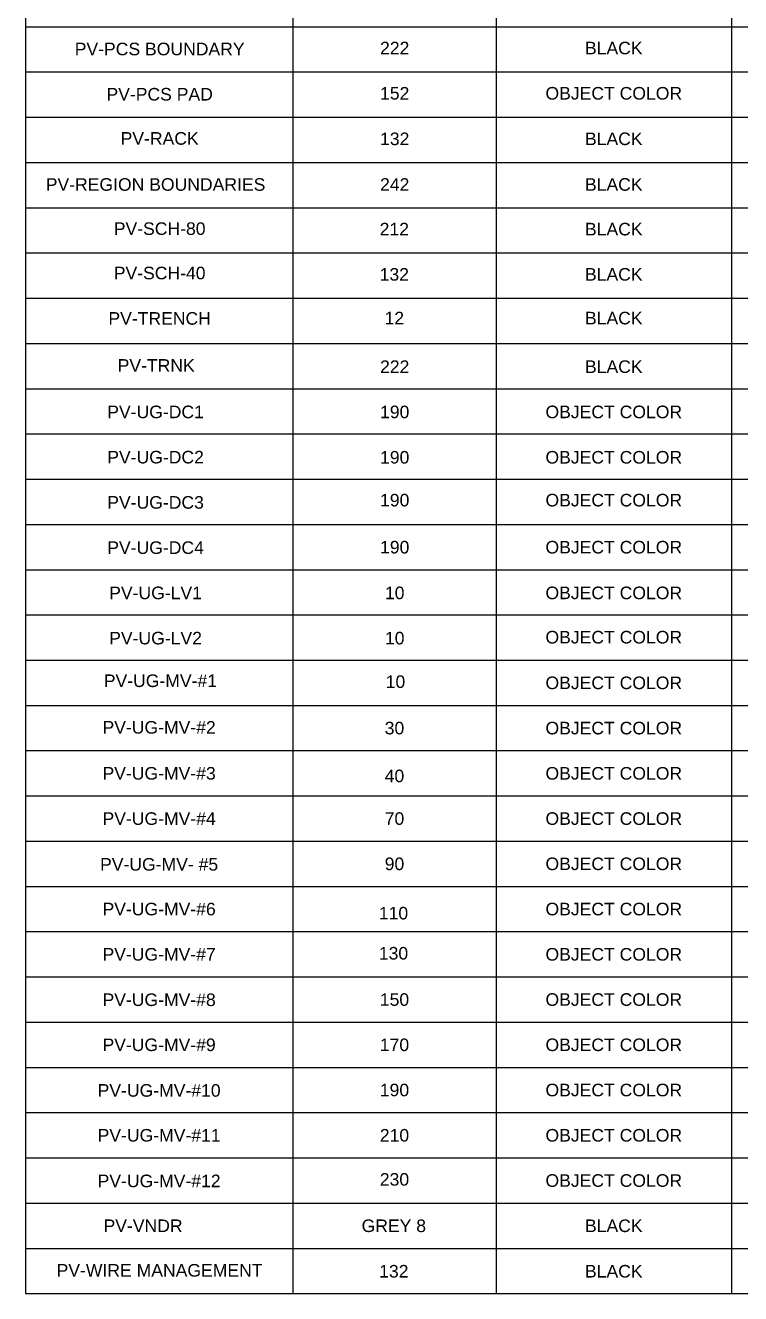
# Model space of a CAD drawing. Header units: inches. Extents: x -1851 to 6314, y -1304 to 4687.
# Drawn here: x -19.54 to -13.85, y -0.13 to 9.96 of the extents above; entities that cross this region are included whole.
import ezdxf
from ezdxf.enums import TextEntityAlignment as Align
from ezdxf.lldxf.tags import DXFTag

# ---------------------------------------------------------------- set-up
doc = ezdxf.new("R2010")
doc.units = ezdxf.units.IN
doc.header["$MEASUREMENT"] = 0
for name, pattern in [('DASHED2', [0.375, 0.25, -0.125]), ('HIDDEN', [0.375, 0.25, -0.125]), ('PHANTOM4', [0.6875, 0.3125, 0.0625, -0.0625, 0.0625, -0.0625, 0.0625, -0.0625])]:
    doc.linetypes.add(name, pattern=pattern)
doc.layers.add('PV-PCS BOUNDARY', color=222, linetype='DASHED2', lineweight=90)
doc.layers.add('PV-REGION BOUNDARIES', color=242, linetype='Continuous', lineweight=90)
for name, color, linetype in [('PV-PCS-PAD', 152, 'Continuous'), ('PV-RACK', 132, 'Continuous'), ('PV-SCH-40', 132, 'Continuous'), ('PV-SCH80', 212, 'HIDDEN'), ('PV-TRENCH', 12, 'Continuous'), ('PV-TRNK', 222, 'PHANTOM4'), ('PV-UG-DC1', 190, 'UGDC1'), ('PV-UG-DC2', 190, 'UGDC2'), ('PV-UG-DC3', 190, 'UGDC3'), ('PV-UG-DC4', 190, 'UGDC4'), ('PV-UG-LV1', 10, 'UGLV1'), ('PV-UG-LV2', 10, 'UGLV2'), ('PV-UG-MV-#1', 10, 'MV1'), ('PV-UG-MV-#10', 190, 'MV10'), ('PV-UG-MV-#11', 210, 'MV11'), ('PV-UG-MV-#12', 230, 'MV12'), ('PV-UG-MV-#2', 30, 'MV2'), ('PV-UG-MV-#3', 40, 'MV3'), ('PV-UG-MV-#4', 70, 'MV4'), ('PV-UG-MV-#5', 90, 'MV5'), ('PV-UG-MV-#6', 110, 'MV6'), ('PV-UG-MV-#7', 130, 'MV7'), ('PV-UG-MV-#8', 150, 'MV8'), ('PV-UG-MV-#9', 170, 'MV9'), ('PV-VNDR', 8, 'Continuous'), ('PV-WIRE MANAGEMENT', 132, 'Continuous')]:
    doc.layers.add(name, color=color, linetype=linetype)
doc.styles.add('NEI-A', font='arial.ttf')
tags = doc.linetypes.add('FIBER', pattern='A,0.376989,-0.053001,["FO",NEI-A,S=0.1,R=0,X=0,Y=-0.05],-0.246999,0.376989', length=1.053978).pattern_tags.tags
tags[6] = DXFTag(74, 10)
tags = doc.linetypes.add('MV1', pattern='A,0.176989,-0.031378,["MV1",NEI-A,S=0.1,R=0,X=0,Y=-0.05],-0.318622,0.176989', length=0.703978).pattern_tags.tags
tags[6] = DXFTag(74, 10)
tags = doc.linetypes.add('MV10', pattern='A,0.176989,-0.031389,["MV10",NEI-A,S=0.1,R=0,X=0,Y=-0.05],-0.39882,0.176989', length=0.784187).pattern_tags.tags
tags[6] = DXFTag(74, 10)
tags = doc.linetypes.add('MV11', pattern='A,0.176989,-0.031389,["MV11",NEI-A,S=0.1,R=0,X=0,Y=-0.05],-0.39882,0.176989', length=0.784187).pattern_tags.tags
tags[6] = DXFTag(74, 10)
tags = doc.linetypes.add('MV12', pattern='A,0.176989,-0.031389,["MV12",NEI-A,S=0.1,R=0,X=0,Y=-0.05],-0.39882,0.176989', length=0.784187).pattern_tags.tags
tags[6] = DXFTag(74, 10)
tags = doc.linetypes.add('MV2', pattern='A,0.176989,-0.031378,["MV2",NEI-A,S=0.1,R=0,X=0,Y=-0.05],-0.318622,0.176989', length=0.703978).pattern_tags.tags
tags[6] = DXFTag(74, 10)
tags = doc.linetypes.add('MV3', pattern='A,0.176989,-0.031378,["MV3",NEI-A,S=0.1,R=0,X=0,Y=-0.05],-0.318622,0.176989', length=0.703978).pattern_tags.tags
tags[6] = DXFTag(74, 10)
tags = doc.linetypes.add('MV4', pattern='A,0.176989,-0.031378,["MV4",NEI-A,S=0.1,R=0,X=0,Y=-0.05],-0.318622,0.176989', length=0.703978).pattern_tags.tags
tags[6] = DXFTag(74, 10)
tags = doc.linetypes.add('MV5', pattern='A,0.176989,-0.031378,["MV5",NEI-A,S=0.1,R=0,X=0,Y=-0.05],-0.318622,0.176989', length=0.703978).pattern_tags.tags
tags[6] = DXFTag(74, 10)
tags = doc.linetypes.add('MV6', pattern='A,0.176989,-0.031378,["MV6",NEI-A,S=0.1,R=0,X=0,Y=-0.05],-0.318622,0.176989', length=0.703978).pattern_tags.tags
tags[6] = DXFTag(74, 10)
tags = doc.linetypes.add('MV7', pattern='A,0.176989,-0.031378,["MV7",NEI-A,S=0.1,R=0,X=0,Y=-0.05],-0.318622,0.176989', length=0.703978).pattern_tags.tags
tags[6] = DXFTag(74, 10)
tags = doc.linetypes.add('MV8', pattern='A,0.176989,-0.031378,["MV8",NEI-A,S=0.1,R=0,X=0,Y=-0.05],-0.318622,0.176989', length=0.703978).pattern_tags.tags
tags[6] = DXFTag(74, 10)
tags = doc.linetypes.add('MV9', pattern='A,0.176989,-0.031378,["MV9",NEI-A,S=0.1,R=0,X=0,Y=-0.05],-0.318622,0.176989', length=0.703978).pattern_tags.tags
tags[6] = DXFTag(74, 10)
tags = doc.linetypes.add('UGDC1', pattern='A,0.176989,-0.035266,["DC1",NEI-A,S=0.1,R=0,X=0,Y=-0.05],-0.314734,0.176989', length=0.703978).pattern_tags.tags
tags[6] = DXFTag(74, 10)
tags = doc.linetypes.add('UGDC2', pattern='A,0.176989,-0.035266,["DC2",NEI-A,S=0.1,R=0,X=0,Y=-0.05],-0.314734,0.176989', length=0.703978).pattern_tags.tags
tags[6] = DXFTag(74, 10)
tags = doc.linetypes.add('UGDC3', pattern='A,0.176989,-0.035266,["DC3",NEI-A,S=0.1,R=0,X=0,Y=-0.05],-0.314734,0.176989', length=0.703978).pattern_tags.tags
tags[6] = DXFTag(74, 10)
tags = doc.linetypes.add('UGDC4', pattern='A,0.176989,-0.035266,["DC4",NEI-A,S=0.1,R=0,X=0,Y=-0.05],-0.314734,0.176989', length=0.703978).pattern_tags.tags
tags[6] = DXFTag(74, 10)
tags = doc.linetypes.add('UGLV1', pattern='A,0.176989,-0.050716,["LV1",NEI-A,S=0.1,R=0,X=0,Y=-0.05],-0.299284,0.176989', length=0.703978).pattern_tags.tags
tags[6] = DXFTag(74, 10)
tags = doc.linetypes.add('UGLV2', pattern='A,0.176989,-0.050716,["LV2",NEI-A,S=0.1,R=0,X=0,Y=-0.05],-0.299284,0.176989', length=0.703978).pattern_tags.tags
tags[6] = DXFTag(74, 10)

# ---------------------------------------------------------------- blocks, each defined once
blk = doc.blocks.new('*T5')
at = {"color": 0, "linetype": 'ByBlock', "lineweight": -2, "transparency": 16777216}
for p, q in [((0, 0), (13.101, 0)), ((0, 0), (0, -20.192)), ((13.101, 0), (13.101, -20.192)), ((0, -0.453), (13.101, -0.453)), ((2.127, -0.453), (2.127, -20.192)), ((3.743, -0.453), (3.743, -20.192)), ((5.615, -0.453), (5.615, -20.192)), ((7.486, -0.453), (7.486, -20.192)), ((9.358, -0.453), (9.358, -20.192)), ((11.23, -0.453), (11.23, -20.192)), ((0, -1.112), (13.101, -1.112)), ((0, -1.472), (13.101, -1.472)), ((0, -1.832), (13.101, -1.832)), ((0, -2.192), (13.101, -2.192)), ((0, -2.552), (13.101, -2.552)), ((0, -2.912), (13.101, -2.912)), ((0, -3.272), (13.101, -3.272)), ((0, -3.632), (13.101, -3.632)), ((0, -3.992), (13.101, -3.992)), ((0, -4.352), (13.101, -4.352)), ((0, -4.712), (13.101, -4.712)), ((0, -5.072), (13.101, -5.072)), ((0, -5.432), (13.101, -5.432)), ((0, -5.792), (13.101, -5.792)), ((0, -6.152), (13.101, -6.152)), ((0, -6.512), (13.101, -6.512)), ((0, -6.872), (13.101, -6.872)), ((0, -7.232), (13.101, -7.232)), ((0, -7.592), (13.101, -7.592)), ((0, -7.952), (13.101, -7.952)), ((0, -8.312), (13.101, -8.312)), ((0, -8.672), (13.101, -8.672)), ((0, -9.032), (13.101, -9.032)), ((0, -9.392), (13.101, -9.392)), ((0, -9.752), (13.101, -9.752)), ((0, -10.112), (13.101, -10.112)), ((0, -10.472), (13.101, -10.472)), ((0, -10.832), (13.101, -10.832)), ((0, -11.192), (13.101, -11.192)), ((0, -11.552), (13.101, -11.552)), ((0, -11.912), (13.101, -11.912)), ((0, -12.272), (13.101, -12.272)), ((0, -12.632), (13.101, -12.632)), ((0, -12.992), (13.101, -12.992)), ((0, -13.352), (13.101, -13.352)), ((0, -13.712), (13.101, -13.712)), ((0, -14.072), (13.101, -14.072)), ((0, -14.432), (13.101, -14.432)), ((0, -14.792), (13.101, -14.792)), ((0, -15.152), (13.101, -15.152)), ((0, -15.512), (13.101, -15.512)), ((0, -15.872), (13.101, -15.872)), ((0, -16.232), (13.101, -16.232)), ((0, -16.592), (13.101, -16.592)), ((0, -16.952), (13.101, -16.952)), ((0, -17.312), (13.101, -17.312)), ((0, -17.672), (13.101, -17.672)), ((0, -18.032), (13.101, -18.032)), ((0, -18.392), (13.101, -18.392)), ((0, -18.752), (13.101, -18.752)), ((0, -19.112), (13.101, -19.112)), ((0, -19.472), (13.101, -19.472)), ((0, -19.832), (13.101, -19.832)), ((0, -20.192), (13.101, -20.192))]:
    blk.add_line(p, q, dxfattribs=at)
at = {"color": 0, "transparency": 16777216, "attachment_point": 5, "style": 'NEI-A'}
for s, insert, char_height, width in [('PV ELECTRICAL', (6.551, -0.227), 0.2, 12.98132), ('LAYER COLOR', (2.935, -0.783), 0.15, 1.49637), ('PLOT COLOR', (4.679, -0.783), 0.15, 1.75162), ('LINE WEIGHT (IN.)', (8.422, -0.783), 0.15, 1.75162), ('SCREENING', (10.294, -0.783), 0.15, 1.75162), ('NOTES', (12.166, -0.783), 0.15, 1.75162), ('LAYER NAME', (1.063, -0.783), 0.15, 2.00687), ('LINE TYPE', (6.551, -0.783), 0.15, 1.75162)]:
    blk.add_mtext(s, dxfattribs=dict(at, insert=insert, char_height=char_height, width=width))
blk = doc.blocks.new('*T14')
at = {"color": 0, "linetype": 'ByBlock', "lineweight": -2, "transparency": 16777216}
for p, q in [((0, 0), (13.101, 0)), ((0, 0), (0, -20.192)), ((13.101, 0), (13.101, -20.192)), ((0, -0.453), (13.101, -0.453)), ((2.127, -0.453), (2.127, -20.192)), ((3.743, -0.453), (3.743, -20.192)), ((5.615, -0.453), (5.615, -20.192)), ((7.486, -0.453), (7.486, -20.192)), ((9.358, -0.453), (9.358, -20.192)), ((11.23, -0.453), (11.23, -20.192)), ((0, -1.112), (13.101, -1.112)), ((0, -1.472), (13.101, -1.472)), ((0, -1.832), (13.101, -1.832)), ((0, -2.192), (13.101, -2.192)), ((0, -2.552), (13.101, -2.552)), ((0, -2.912), (13.101, -2.912)), ((0, -3.272), (13.101, -3.272)), ((0, -3.632), (13.101, -3.632)), ((0, -3.992), (13.101, -3.992)), ((0, -4.352), (13.101, -4.352)), ((0, -4.712), (13.101, -4.712)), ((0, -5.072), (13.101, -5.072)), ((0, -5.432), (13.101, -5.432)), ((0, -5.792), (13.101, -5.792)), ((0, -6.152), (13.101, -6.152)), ((0, -6.512), (13.101, -6.512)), ((0, -6.872), (13.101, -6.872)), ((0, -7.232), (13.101, -7.232)), ((0, -7.592), (13.101, -7.592)), ((0, -7.952), (13.101, -7.952)), ((0, -8.312), (13.101, -8.312)), ((0, -8.672), (13.101, -8.672)), ((0, -9.032), (13.101, -9.032)), ((0, -9.392), (13.101, -9.392)), ((0, -9.752), (13.101, -9.752)), ((0, -10.112), (13.101, -10.112)), ((0, -10.472), (13.101, -10.472)), ((0, -10.832), (13.101, -10.832)), ((0, -11.192), (13.101, -11.192)), ((0, -11.552), (13.101, -11.552)), ((0, -11.912), (13.101, -11.912)), ((0, -12.272), (13.101, -12.272)), ((0, -12.632), (13.101, -12.632)), ((0, -12.992), (13.101, -12.992)), ((0, -13.352), (13.101, -13.352)), ((0, -13.712), (13.101, -13.712)), ((0, -14.072), (13.101, -14.072)), ((0, -14.432), (13.101, -14.432)), ((0, -14.792), (13.101, -14.792)), ((0, -15.152), (13.101, -15.152)), ((0, -15.512), (13.101, -15.512)), ((0, -15.872), (13.101, -15.872)), ((0, -16.232), (13.101, -16.232)), ((0, -16.592), (13.101, -16.592)), ((0, -16.952), (13.101, -16.952)), ((0, -17.312), (13.101, -17.312)), ((0, -17.672), (13.101, -17.672)), ((0, -18.032), (13.101, -18.032)), ((0, -18.392), (13.101, -18.392)), ((0, -18.752), (13.101, -18.752)), ((0, -19.112), (13.101, -19.112)), ((0, -19.472), (13.101, -19.472)), ((0, -19.832), (13.101, -19.832)), ((0, -20.192), (13.101, -20.192))]:
    blk.add_line(p, q, dxfattribs=at)
at = {"color": 0, "transparency": 16777216, "attachment_point": 5, "style": 'NEI-A'}
for s, insert, char_height, width in [('PV ELECTRICAL', (6.551, -0.227), 0.2, 12.98132), ('LAYER COLOR', (2.935, -0.783), 0.15, 1.49637), ('PLOT COLOR', (4.679, -0.783), 0.15, 1.75162), ('LINE WEIGHT (IN.)', (8.422, -0.783), 0.15, 1.75162), ('SCREENING', (10.294, -0.783), 0.15, 1.75162), ('NOTES', (12.166, -0.783), 0.15, 1.75162), ('LAYER NAME', (1.063, -0.783), 0.15, 2.00687), ('LINE TYPE', (6.551, -0.783), 0.15, 1.75162)]:
    blk.add_mtext(s, dxfattribs=dict(at, insert=insert, char_height=char_height, width=width))
blk = doc.blocks.new('*T83')
at = {"color": 0, "linetype": 'ByBlock', "lineweight": -2, "transparency": 16777216}
for p, q in [((0, 0), (13.101, 0)), ((0, 0), (0, -20.192)), ((13.101, 0), (13.101, -20.192)), ((0, -0.453), (13.101, -0.453)), ((2.127, -0.453), (2.127, -20.192)), ((3.743, -0.453), (3.743, -20.192)), ((5.615, -0.453), (5.615, -20.192)), ((7.486, -0.453), (7.486, -20.192)), ((9.358, -0.453), (9.358, -20.192)), ((11.23, -0.453), (11.23, -20.192)), ((0, -1.112), (13.101, -1.112)), ((0, -1.472), (13.101, -1.472)), ((0, -1.832), (13.101, -1.832)), ((0, -2.192), (13.101, -2.192)), ((0, -2.552), (13.101, -2.552)), ((0, -2.912), (13.101, -2.912)), ((0, -3.272), (13.101, -3.272)), ((0, -3.632), (13.101, -3.632)), ((0, -3.992), (13.101, -3.992)), ((0, -4.352), (13.101, -4.352)), ((0, -4.712), (13.101, -4.712)), ((0, -5.072), (13.101, -5.072)), ((0, -5.432), (13.101, -5.432)), ((0, -5.792), (13.101, -5.792)), ((0, -6.152), (13.101, -6.152)), ((0, -6.512), (13.101, -6.512)), ((0, -6.872), (13.101, -6.872)), ((0, -7.232), (13.101, -7.232)), ((0, -7.592), (13.101, -7.592)), ((0, -7.952), (13.101, -7.952)), ((0, -8.312), (13.101, -8.312)), ((0, -8.672), (13.101, -8.672)), ((0, -9.032), (13.101, -9.032)), ((0, -9.392), (13.101, -9.392)), ((0, -9.752), (13.101, -9.752)), ((0, -10.112), (13.101, -10.112)), ((0, -10.472), (13.101, -10.472)), ((0, -10.832), (13.101, -10.832)), ((0, -11.192), (13.101, -11.192)), ((0, -11.552), (13.101, -11.552)), ((0, -11.912), (13.101, -11.912)), ((0, -12.272), (13.101, -12.272)), ((0, -12.632), (13.101, -12.632)), ((0, -12.992), (13.101, -12.992)), ((0, -13.352), (13.101, -13.352)), ((0, -13.712), (13.101, -13.712)), ((0, -14.072), (13.101, -14.072)), ((0, -14.432), (13.101, -14.432)), ((0, -14.792), (13.101, -14.792)), ((0, -15.152), (13.101, -15.152)), ((0, -15.512), (13.101, -15.512)), ((0, -15.872), (13.101, -15.872)), ((0, -16.232), (13.101, -16.232)), ((0, -16.592), (13.101, -16.592)), ((0, -16.952), (13.101, -16.952)), ((0, -17.312), (13.101, -17.312)), ((0, -17.672), (13.101, -17.672)), ((0, -18.032), (13.101, -18.032)), ((0, -18.392), (13.101, -18.392)), ((0, -18.752), (13.101, -18.752)), ((0, -19.112), (13.101, -19.112)), ((0, -19.472), (13.101, -19.472)), ((0, -19.832), (13.101, -19.832)), ((0, -20.192), (13.101, -20.192))]:
    blk.add_line(p, q, dxfattribs=at)
at = {"color": 0, "transparency": 16777216, "attachment_point": 5, "style": 'NEI-A'}
for s, insert, char_height, width in [('PV ELECTRICAL', (6.551, -0.227), 0.2, 12.98132), ('LAYER COLOR', (2.935, -0.783), 0.15, 1.49637), ('PLOT COLOR', (4.679, -0.783), 0.15, 1.75162), ('LINE WEIGHT (IN.)', (8.422, -0.783), 0.15, 1.75162), ('SCREENING', (10.294, -0.783), 0.15, 1.75162), ('NOTES', (12.166, -0.783), 0.15, 1.75162), ('LAYER NAME', (1.063, -0.783), 0.15, 2.00687), ('LINE TYPE', (6.551, -0.783), 0.15, 1.75162)]:
    blk.add_mtext(s, dxfattribs=dict(at, insert=insert, char_height=char_height, width=width))
blk = doc.blocks.new('*T86')
at = {"color": 0, "linetype": 'ByBlock', "lineweight": -2, "transparency": 16777216}
for p, q in [((0, 0), (13.101, 0)), ((0, 0), (0, -20.192)), ((13.101, 0), (13.101, -20.192)), ((0, -0.453), (13.101, -0.453)), ((2.127, -0.453), (2.127, -20.192)), ((3.743, -0.453), (3.743, -20.192)), ((5.615, -0.453), (5.615, -20.192)), ((7.486, -0.453), (7.486, -20.192)), ((9.358, -0.453), (9.358, -20.192)), ((11.23, -0.453), (11.23, -20.192)), ((0, -1.112), (13.101, -1.112)), ((0, -1.472), (13.101, -1.472)), ((0, -1.832), (13.101, -1.832)), ((0, -2.192), (13.101, -2.192)), ((0, -2.552), (13.101, -2.552)), ((0, -2.912), (13.101, -2.912)), ((0, -3.272), (13.101, -3.272)), ((0, -3.632), (13.101, -3.632)), ((0, -3.992), (13.101, -3.992)), ((0, -4.352), (13.101, -4.352)), ((0, -4.712), (13.101, -4.712)), ((0, -5.072), (13.101, -5.072)), ((0, -5.432), (13.101, -5.432)), ((0, -5.792), (13.101, -5.792)), ((0, -6.152), (13.101, -6.152)), ((0, -6.512), (13.101, -6.512)), ((0, -6.872), (13.101, -6.872)), ((0, -7.232), (13.101, -7.232)), ((0, -7.592), (13.101, -7.592)), ((0, -7.952), (13.101, -7.952)), ((0, -8.312), (13.101, -8.312)), ((0, -8.672), (13.101, -8.672)), ((0, -9.032), (13.101, -9.032)), ((0, -9.392), (13.101, -9.392)), ((0, -9.752), (13.101, -9.752)), ((0, -10.112), (13.101, -10.112)), ((0, -10.472), (13.101, -10.472)), ((0, -10.832), (13.101, -10.832)), ((0, -11.192), (13.101, -11.192)), ((0, -11.552), (13.101, -11.552)), ((0, -11.912), (13.101, -11.912)), ((0, -12.272), (13.101, -12.272)), ((0, -12.632), (13.101, -12.632)), ((0, -12.992), (13.101, -12.992)), ((0, -13.352), (13.101, -13.352)), ((0, -13.712), (13.101, -13.712)), ((0, -14.072), (13.101, -14.072)), ((0, -14.432), (13.101, -14.432)), ((0, -14.792), (13.101, -14.792)), ((0, -15.152), (13.101, -15.152)), ((0, -15.512), (13.101, -15.512)), ((0, -15.872), (13.101, -15.872)), ((0, -16.232), (13.101, -16.232)), ((0, -16.592), (13.101, -16.592)), ((0, -16.952), (13.101, -16.952)), ((0, -17.312), (13.101, -17.312)), ((0, -17.672), (13.101, -17.672)), ((0, -18.032), (13.101, -18.032)), ((0, -18.392), (13.101, -18.392)), ((0, -18.752), (13.101, -18.752)), ((0, -19.112), (13.101, -19.112)), ((0, -19.472), (13.101, -19.472)), ((0, -19.832), (13.101, -19.832)), ((0, -20.192), (13.101, -20.192))]:
    blk.add_line(p, q, dxfattribs=at)
at = {"color": 0, "transparency": 16777216, "attachment_point": 5, "style": 'NEI-A'}
for s, insert, char_height, width in [('PV ELECTRICAL', (6.551, -0.227), 0.2, 12.98132), ('LAYER COLOR', (2.935, -0.783), 0.15, 1.49637), ('PLOT COLOR', (4.679, -0.783), 0.15, 1.75162), ('LINE WEIGHT (IN.)', (8.422, -0.783), 0.15, 1.75162), ('SCREENING', (10.294, -0.783), 0.15, 1.75162), ('NOTES', (12.166, -0.783), 0.15, 1.75162), ('LAYER NAME', (1.063, -0.783), 0.15, 2.00687), ('LINE TYPE', (6.551, -0.783), 0.15, 1.75162)]:
    blk.add_mtext(s, dxfattribs=dict(at, insert=insert, char_height=char_height, width=width))

msp = doc.modelspace()

# ---------------------------------------------------------------- block references
for name in ['*T5', '*T14', '*T83', '*T86']:
    msp.add_blockref(name, (-19.53896, 20.06204))

# ---------------------------------------------------------------- texts
at = {"layer": 'PV-PCS BOUNDARY', "style": 'NEI-A'}
for s, p in [('PV-PCS BOUNDARY', (-18.47122, 9.77306)), ('PV-PCS BOUNDARY', (-18.47122, 9.77306)), ('PV-PCS BOUNDARY', (-18.47122, 9.77306)), ('PV-PCS BOUNDARY', (-18.47122, 9.77306)), ('222', (-16.60205, 9.7807)), ('222', (-16.60205, 9.7807)), ('222', (-16.60205, 9.7807)), ('222', (-16.60205, 9.7807)), ('BLACK', (-14.85992, 9.7807)), ('BLACK', (-14.85992, 9.7807)), ('BLACK', (-14.85992, 9.7807)), ('BLACK', (-14.85992, 9.7807))]:
    msp.add_text(s, height=0.1, dxfattribs=at).set_placement(p, align=Align.MIDDLE_CENTER)
at = {"layer": 'PV-PCS-PAD', "style": 'NEI-A'}
for s, p in [('PV-PCS PAD', (-18.47122, 9.41306)), ('PV-PCS PAD', (-18.47122, 9.41306)), ('PV-PCS PAD', (-18.47122, 9.41306)), ('PV-PCS PAD', (-18.47122, 9.41306)), ('152', (-16.60205, 9.4207)), ('152', (-16.60205, 9.4207)), ('152', (-16.60205, 9.4207)), ('152', (-16.60205, 9.4207)), ('OBJECT COLOR', (-14.85992, 9.4207)), ('OBJECT COLOR', (-14.85992, 9.4207)), ('OBJECT COLOR', (-14.85992, 9.4207)), ('OBJECT COLOR', (-14.85992, 9.4207))]:
    msp.add_text(s, height=0.1, dxfattribs=at).set_placement(p, align=Align.MIDDLE_CENTER)
at = {"layer": 'PV-RACK', "style": 'NEI-A'}
for s, p in [('PV-RACK', (-18.47122, 9.0615)), ('PV-RACK', (-18.47122, 9.0615)), ('PV-RACK', (-18.47122, 9.0615)), ('PV-RACK', (-18.47122, 9.0615)), ('132', (-16.60205, 9.05836)), ('132', (-16.60205, 9.05836)), ('132', (-16.60205, 9.05836)), ('132', (-16.60205, 9.05836)), ('BLACK', (-14.85992, 9.05836)), ('BLACK', (-14.85992, 9.05836)), ('BLACK', (-14.85992, 9.05836)), ('BLACK', (-14.85992, 9.05836))]:
    msp.add_text(s, height=0.1, dxfattribs=at).set_placement(p, align=Align.MIDDLE_CENTER)
at = {"layer": 'PV-REGION BOUNDARIES', "style": 'NEI-A'}
for s, p in [('PV-REGION BOUNDARIES', (-18.50377, 8.69504)), ('PV-REGION BOUNDARIES', (-18.50377, 8.69504)), ('PV-REGION BOUNDARIES', (-18.50377, 8.69504)), ('PV-REGION BOUNDARIES', (-18.50377, 8.69504)), ('242', (-16.60205, 8.69504)), ('242', (-16.60205, 8.69504)), ('242', (-16.60205, 8.69504)), ('242', (-16.60205, 8.69504)), ('BLACK', (-14.85992, 8.69504)), ('BLACK', (-14.85992, 8.69504)), ('BLACK', (-14.85992, 8.69504)), ('BLACK', (-14.85992, 8.69504))]:
    msp.add_text(s, height=0.1, dxfattribs=at).set_placement(p, align=Align.MIDDLE_CENTER)
at = {"layer": 'PV-SCH-40', "style": 'NEI-A'}
for s, p in [('PV-SCH-40', (-18.47122, 7.99047)), ('PV-SCH-40', (-18.47122, 7.99047)), ('PV-SCH-40', (-18.47122, 7.99047)), ('PV-SCH-40', (-18.47122, 7.99047)), ('132', (-16.60523, 7.97995)), ('132', (-16.60523, 7.97995)), ('132', (-16.60523, 7.97995)), ('132', (-16.60523, 7.97995)), ('BLACK', (-14.85992, 7.97995)), ('BLACK', (-14.85992, 7.97995)), ('BLACK', (-14.85992, 7.97995)), ('BLACK', (-14.85992, 7.97995))]:
    msp.add_text(s, height=0.1, dxfattribs=at).set_placement(p, align=Align.MIDDLE_CENTER)
at = {"layer": 'PV-SCH80', "style": 'NEI-A'}
for s, p in [('PV-SCH-80', (-18.47122, 8.34362)), ('PV-SCH-80', (-18.47122, 8.34362)), ('PV-SCH-80', (-18.47122, 8.34362)), ('PV-SCH-80', (-18.47122, 8.34362)), ('212', (-16.60523, 8.33994)), ('212', (-16.60523, 8.33994)), ('212', (-16.60523, 8.33994)), ('212', (-16.60523, 8.33994)), ('BLACK', (-14.85992, 8.33994)), ('BLACK', (-14.85992, 8.33994)), ('BLACK', (-14.85992, 8.33994)), ('BLACK', (-14.85992, 8.33994))]:
    msp.add_text(s, height=0.1, dxfattribs=at).set_placement(p, align=Align.MIDDLE_CENTER)
at = {"layer": 'PV-TRENCH', "style": 'NEI-A'}
for s, p in [('PV-TRENCH', (-18.47122, 7.62929)), ('PV-TRENCH', (-18.47122, 7.62929)), ('PV-TRENCH', (-18.47122, 7.62929)), ('PV-TRENCH', (-18.47122, 7.62929)), ('12', (-16.60523, 7.63199)), ('12', (-16.60523, 7.63199)), ('12', (-16.60523, 7.63199)), ('12', (-16.60523, 7.63199)), ('BLACK', (-14.85992, 7.63199)), ('BLACK', (-14.85992, 7.63199)), ('BLACK', (-14.85992, 7.63199)), ('BLACK', (-14.85992, 7.63199))]:
    msp.add_text(s, height=0.1, dxfattribs=at).set_placement(p, align=Align.MIDDLE_CENTER)
at = {"layer": 'PV-TRNK', "style": 'NEI-A'}
for s, p in [('PV-TRNK', (-18.49857, 7.25515)), ('PV-TRNK', (-18.49857, 7.25515)), ('PV-TRNK', (-18.49857, 7.25515)), ('PV-TRNK', (-18.49857, 7.25515)), ('222', (-16.60205, 7.24545)), ('222', (-16.60205, 7.24545)), ('222', (-16.60205, 7.24545)), ('222', (-16.60205, 7.24545)), ('BLACK', (-14.85992, 7.24545)), ('BLACK', (-14.85992, 7.24545)), ('BLACK', (-14.85992, 7.24545)), ('BLACK', (-14.85992, 7.24545))]:
    msp.add_text(s, height=0.1, dxfattribs=at).set_placement(p, align=Align.MIDDLE_CENTER)
at = {"layer": 'PV-UG-DC1', "style": 'NEI-A'}
for s, p in [('PV-UG-DC1', (-18.50377, 6.88545)), ('PV-UG-DC1', (-18.50377, 6.88545)), ('PV-UG-DC1', (-18.50377, 6.88545)), ('PV-UG-DC1', (-18.50377, 6.88545)), ('190', (-16.60205, 6.88545)), ('190', (-16.60205, 6.88545)), ('190', (-16.60205, 6.88545)), ('190', (-16.60205, 6.88545)), ('OBJECT COLOR', (-14.85992, 6.88545)), ('OBJECT COLOR', (-14.85992, 6.88545)), ('OBJECT COLOR', (-14.85992, 6.88545)), ('OBJECT COLOR', (-14.85992, 6.88545))]:
    msp.add_text(s, height=0.1, dxfattribs=at).set_placement(p, align=Align.MIDDLE_CENTER)
at = {"layer": 'PV-UG-DC2', "style": 'NEI-A'}
for s, p in [('PV-UG-DC2', (-18.50377, 6.52545)), ('PV-UG-DC2', (-18.50377, 6.52545)), ('PV-UG-DC2', (-18.50377, 6.52545)), ('PV-UG-DC2', (-18.50377, 6.52545)), ('190', (-16.60205, 6.52441)), ('190', (-16.60205, 6.52441)), ('190', (-16.60205, 6.52441)), ('190', (-16.60205, 6.52441)), ('OBJECT COLOR', (-14.85992, 6.52441)), ('OBJECT COLOR', (-14.85992, 6.52441)), ('OBJECT COLOR', (-14.85992, 6.52441)), ('OBJECT COLOR', (-14.85992, 6.52441))]:
    msp.add_text(s, height=0.1, dxfattribs=at).set_placement(p, align=Align.MIDDLE_CENTER)
at = {"layer": 'PV-UG-DC3', "style": 'NEI-A'}
for s, p in [('PV-UG-DC3', (-18.50377, 6.16545)), ('PV-UG-DC3', (-18.50377, 6.16545)), ('PV-UG-DC3', (-18.50377, 6.16545)), ('PV-UG-DC3', (-18.50377, 6.16545)), ('190', (-16.60205, 6.18343)), ('190', (-16.60205, 6.18343)), ('190', (-16.60205, 6.18343)), ('190', (-16.60205, 6.18343)), ('OBJECT COLOR', (-14.85992, 6.18343)), ('OBJECT COLOR', (-14.85992, 6.18343)), ('OBJECT COLOR', (-14.85992, 6.18343)), ('OBJECT COLOR', (-14.85992, 6.18343))]:
    msp.add_text(s, height=0.1, dxfattribs=at).set_placement(p, align=Align.MIDDLE_CENTER)
at = {"layer": 'PV-UG-DC4', "style": 'NEI-A'}
for s, p in [('PV-UG-DC4', (-18.50377, 5.80545)), ('PV-UG-DC4', (-18.50377, 5.80545)), ('PV-UG-DC4', (-18.50377, 5.80545)), ('PV-UG-DC4', (-18.50377, 5.80545)), ('190', (-16.60205, 5.80903)), ('190', (-16.60205, 5.80903)), ('190', (-16.60205, 5.80903)), ('190', (-16.60205, 5.80903)), ('OBJECT COLOR', (-14.85992, 5.80903)), ('OBJECT COLOR', (-14.85992, 5.80903)), ('OBJECT COLOR', (-14.85992, 5.80903)), ('OBJECT COLOR', (-14.85992, 5.80903))]:
    msp.add_text(s, height=0.1, dxfattribs=at).set_placement(p, align=Align.MIDDLE_CENTER)
at = {"layer": 'PV-UG-LV1', "style": 'NEI-A'}
for s, p in [('PV-UG-LV1', (-18.50377, 5.44545)), ('PV-UG-LV1', (-18.50377, 5.44545)), ('PV-UG-LV1', (-18.50377, 5.44545)), ('PV-UG-LV1', (-18.50377, 5.44545)), ('10', (-16.60205, 5.44545)), ('10', (-16.60205, 5.44545)), ('10', (-16.60205, 5.44545)), ('10', (-16.60205, 5.44545)), ('OBJECT COLOR', (-14.85992, 5.44545)), ('OBJECT COLOR', (-14.85992, 5.44545)), ('OBJECT COLOR', (-14.85992, 5.44545)), ('OBJECT COLOR', (-14.85992, 5.44545))]:
    msp.add_text(s, height=0.1, dxfattribs=at).set_placement(p, align=Align.MIDDLE_CENTER)
at = {"layer": 'PV-UG-LV2', "style": 'NEI-A'}
for s, p in [('PV-UG-LV2', (-18.50377, 5.08545)), ('PV-UG-LV2', (-18.50377, 5.08545)), ('PV-UG-LV2', (-18.50377, 5.08545)), ('PV-UG-LV2', (-18.50377, 5.08545)), ('10', (-16.60205, 5.08545)), ('10', (-16.60205, 5.08545)), ('10', (-16.60205, 5.08545)), ('10', (-16.60205, 5.08545)), ('OBJECT COLOR', (-14.85992, 5.09292)), ('OBJECT COLOR', (-14.85992, 5.09292)), ('OBJECT COLOR', (-14.85992, 5.09292)), ('OBJECT COLOR', (-14.85992, 5.09292))]:
    msp.add_text(s, height=0.1, dxfattribs=at).set_placement(p, align=Align.MIDDLE_CENTER)
at = {"layer": 'PV-UG-MV-#1', "style": 'NEI-A'}
for s, p in [('PV-UG-MV-#1', (-18.46525, 4.74619)), ('PV-UG-MV-#1', (-18.46525, 4.74619)), ('PV-UG-MV-#1', (-18.46525, 4.74619)), ('PV-UG-MV-#1', (-18.46525, 4.74619)), ('10', (-16.59609, 4.73886)), ('10', (-16.59609, 4.73886)), ('10', (-16.59609, 4.73886)), ('10', (-16.59609, 4.73886))]:
    msp.add_text(s, height=0.1, dxfattribs=at).set_placement(p, align=Align.MIDDLE_CENTER)
at = {"layer": 'PV-UG-MV-#1', "linetype": 'FIBER', "style": 'NEI-A'}
msp.add_text('OBJECT COLOR', height=0.1, dxfattribs=at).set_placement((-14.85992, 4.72969), align=Align.MIDDLE_CENTER)
msp.add_text('OBJECT COLOR', height=0.1, dxfattribs=at).set_placement((-14.85992, 4.72969), align=Align.MIDDLE_CENTER)
msp.add_text('OBJECT COLOR', height=0.1, dxfattribs=at).set_placement((-14.85992, 4.72969), align=Align.MIDDLE_CENTER)
msp.add_text('OBJECT COLOR', height=0.1, dxfattribs=at).set_placement((-14.85992, 4.72969), align=Align.MIDDLE_CENTER)
at = {"layer": 'PV-UG-MV-#10', "style": 'NEI-A'}
for s, p in [('PV-UG-MV-#10', (-18.47553, 1.48665)), ('PV-UG-MV-#10', (-18.47553, 1.48665)), ('PV-UG-MV-#10', (-18.47553, 1.48665)), ('PV-UG-MV-#10', (-18.47553, 1.48665)), ('190', (-16.60391, 1.4897)), ('190', (-16.60391, 1.4897)), ('190', (-16.60391, 1.4897)), ('190', (-16.60391, 1.4897))]:
    msp.add_text(s, height=0.1, dxfattribs=at).set_placement(p, align=Align.MIDDLE_CENTER)
at = {"layer": 'PV-UG-MV-#10', "linetype": 'FIBER', "style": 'NEI-A'}
msp.add_text('OBJECT COLOR', height=0.1, dxfattribs=at).set_placement((-14.85992, 1.4897), align=Align.MIDDLE_CENTER)
msp.add_text('OBJECT COLOR', height=0.1, dxfattribs=at).set_placement((-14.85992, 1.4897), align=Align.MIDDLE_CENTER)
msp.add_text('OBJECT COLOR', height=0.1, dxfattribs=at).set_placement((-14.85992, 1.4897), align=Align.MIDDLE_CENTER)
msp.add_text('OBJECT COLOR', height=0.1, dxfattribs=at).set_placement((-14.85992, 1.4897), align=Align.MIDDLE_CENTER)
at = {"layer": 'PV-UG-MV-#11', "style": 'NEI-A'}
for s, p in [('PV-UG-MV-#11', (-18.47553, 1.1297)), ('PV-UG-MV-#11', (-18.47553, 1.1297)), ('PV-UG-MV-#11', (-18.47553, 1.1297)), ('PV-UG-MV-#11', (-18.47553, 1.1297)), ('210', (-16.60391, 1.1297)), ('210', (-16.60391, 1.1297)), ('210', (-16.60391, 1.1297)), ('210', (-16.60391, 1.1297))]:
    msp.add_text(s, height=0.1, dxfattribs=at).set_placement(p, align=Align.MIDDLE_CENTER)
at = {"layer": 'PV-UG-MV-#11', "linetype": 'FIBER', "style": 'NEI-A'}
msp.add_text('OBJECT COLOR', height=0.1, dxfattribs=at).set_placement((-14.85992, 1.1297), align=Align.MIDDLE_CENTER)
msp.add_text('OBJECT COLOR', height=0.1, dxfattribs=at).set_placement((-14.85992, 1.1297), align=Align.MIDDLE_CENTER)
msp.add_text('OBJECT COLOR', height=0.1, dxfattribs=at).set_placement((-14.85992, 1.1297), align=Align.MIDDLE_CENTER)
msp.add_text('OBJECT COLOR', height=0.1, dxfattribs=at).set_placement((-14.85992, 1.1297), align=Align.MIDDLE_CENTER)
at = {"layer": 'PV-UG-MV-#12', "style": 'NEI-A'}
for s, p in [('PV-UG-MV-#12', (-18.47553, 0.76665)), ('PV-UG-MV-#12', (-18.47553, 0.76665)), ('PV-UG-MV-#12', (-18.47553, 0.76665)), ('PV-UG-MV-#12', (-18.47553, 0.76665)), ('230', (-16.60391, 0.77889)), ('230', (-16.60391, 0.77889)), ('230', (-16.60391, 0.77889)), ('230', (-16.60391, 0.77889))]:
    msp.add_text(s, height=0.1, dxfattribs=at).set_placement(p, align=Align.MIDDLE_CENTER)
at = {"layer": 'PV-UG-MV-#12', "linetype": 'FIBER', "style": 'NEI-A'}
msp.add_text('OBJECT COLOR', height=0.1, dxfattribs=at).set_placement((-14.85992, 0.7697), align=Align.MIDDLE_CENTER)
msp.add_text('OBJECT COLOR', height=0.1, dxfattribs=at).set_placement((-14.85992, 0.7697), align=Align.MIDDLE_CENTER)
msp.add_text('OBJECT COLOR', height=0.1, dxfattribs=at).set_placement((-14.85992, 0.7697), align=Align.MIDDLE_CENTER)
msp.add_text('OBJECT COLOR', height=0.1, dxfattribs=at).set_placement((-14.85992, 0.7697), align=Align.MIDDLE_CENTER)
at = {"layer": 'PV-UG-MV-#2', "style": 'NEI-A'}
for s, p in [('PV-UG-MV-#2', (-18.47553, 4.37556)), ('PV-UG-MV-#2', (-18.47553, 4.37556)), ('PV-UG-MV-#2', (-18.47553, 4.37556)), ('PV-UG-MV-#2', (-18.47553, 4.37556)), ('30', (-16.60391, 4.36969)), ('30', (-16.60391, 4.36969)), ('30', (-16.60391, 4.36969)), ('30', (-16.60391, 4.36969))]:
    msp.add_text(s, height=0.1, dxfattribs=at).set_placement(p, align=Align.MIDDLE_CENTER)
at = {"layer": 'PV-UG-MV-#2', "linetype": 'FIBER', "style": 'NEI-A'}
msp.add_text('OBJECT COLOR', height=0.1, dxfattribs=at).set_placement((-14.85992, 4.36969), align=Align.MIDDLE_CENTER)
msp.add_text('OBJECT COLOR', height=0.1, dxfattribs=at).set_placement((-14.85992, 4.36969), align=Align.MIDDLE_CENTER)
msp.add_text('OBJECT COLOR', height=0.1, dxfattribs=at).set_placement((-14.85992, 4.36969), align=Align.MIDDLE_CENTER)
msp.add_text('OBJECT COLOR', height=0.1, dxfattribs=at).set_placement((-14.85992, 4.36969), align=Align.MIDDLE_CENTER)
at = {"layer": 'PV-UG-MV-#3', "style": 'NEI-A'}
for s, p in [('PV-UG-MV-#3', (-18.47553, 4.00969)), ('PV-UG-MV-#3', (-18.47553, 4.00969)), ('PV-UG-MV-#3', (-18.47553, 4.00969)), ('PV-UG-MV-#3', (-18.47553, 4.00969)), ('40', (-16.60391, 3.98917)), ('40', (-16.60391, 3.98917)), ('40', (-16.60391, 3.98917)), ('40', (-16.60391, 3.98917))]:
    msp.add_text(s, height=0.1, dxfattribs=at).set_placement(p, align=Align.MIDDLE_CENTER)
at = {"layer": 'PV-UG-MV-#3', "linetype": 'FIBER', "style": 'NEI-A'}
msp.add_text('OBJECT COLOR', height=0.1, dxfattribs=at).set_placement((-14.85992, 4.00969), align=Align.MIDDLE_CENTER)
msp.add_text('OBJECT COLOR', height=0.1, dxfattribs=at).set_placement((-14.85992, 4.00969), align=Align.MIDDLE_CENTER)
msp.add_text('OBJECT COLOR', height=0.1, dxfattribs=at).set_placement((-14.85992, 4.00969), align=Align.MIDDLE_CENTER)
msp.add_text('OBJECT COLOR', height=0.1, dxfattribs=at).set_placement((-14.85992, 4.00969), align=Align.MIDDLE_CENTER)
at = {"layer": 'PV-UG-MV-#4', "style": 'NEI-A'}
for s, p in [('PV-UG-MV-#4', (-18.47553, 3.64969)), ('PV-UG-MV-#4', (-18.47553, 3.64969)), ('PV-UG-MV-#4', (-18.47553, 3.64969)), ('PV-UG-MV-#4', (-18.47553, 3.64969)), ('70', (-16.60391, 3.64969)), ('70', (-16.60391, 3.64969)), ('70', (-16.60391, 3.64969)), ('70', (-16.60391, 3.64969))]:
    msp.add_text(s, height=0.1, dxfattribs=at).set_placement(p, align=Align.MIDDLE_CENTER)
at = {"layer": 'PV-UG-MV-#4', "linetype": 'FIBER', "style": 'NEI-A'}
msp.add_text('OBJECT COLOR', height=0.1, dxfattribs=at).set_placement((-14.85992, 3.64969), align=Align.MIDDLE_CENTER)
msp.add_text('OBJECT COLOR', height=0.1, dxfattribs=at).set_placement((-14.85992, 3.64969), align=Align.MIDDLE_CENTER)
msp.add_text('OBJECT COLOR', height=0.1, dxfattribs=at).set_placement((-14.85992, 3.64969), align=Align.MIDDLE_CENTER)
msp.add_text('OBJECT COLOR', height=0.1, dxfattribs=at).set_placement((-14.85992, 3.64969), align=Align.MIDDLE_CENTER)
at = {"layer": 'PV-UG-MV-#5', "style": 'NEI-A'}
for s, p in [('PV-UG-MV- #5', (-18.47553, 3.28544)), ('PV-UG-MV- #5', (-18.47553, 3.28544)), ('PV-UG-MV- #5', (-18.47553, 3.28544)), ('PV-UG-MV- #5', (-18.47553, 3.28544)), ('90', (-16.60391, 3.2897)), ('90', (-16.60391, 3.2897)), ('90', (-16.60391, 3.2897)), ('90', (-16.60391, 3.2897))]:
    msp.add_text(s, height=0.1, dxfattribs=at).set_placement(p, align=Align.MIDDLE_CENTER)
at = {"layer": 'PV-UG-MV-#5', "linetype": 'FIBER', "style": 'NEI-A'}
msp.add_text('OBJECT COLOR', height=0.1, dxfattribs=at).set_placement((-14.85992, 3.2897), align=Align.MIDDLE_CENTER)
msp.add_text('OBJECT COLOR', height=0.1, dxfattribs=at).set_placement((-14.85992, 3.2897), align=Align.MIDDLE_CENTER)
msp.add_text('OBJECT COLOR', height=0.1, dxfattribs=at).set_placement((-14.85992, 3.2897), align=Align.MIDDLE_CENTER)
msp.add_text('OBJECT COLOR', height=0.1, dxfattribs=at).set_placement((-14.85992, 3.2897), align=Align.MIDDLE_CENTER)
at = {"layer": 'PV-UG-MV-#6', "style": 'NEI-A'}
for s, p in [('PV-UG-MV-#6', (-18.47553, 2.9297)), ('PV-UG-MV-#6', (-18.47553, 2.9297)), ('PV-UG-MV-#6', (-18.47553, 2.9297)), ('PV-UG-MV-#6', (-18.47553, 2.9297)), ('110', (-16.61174, 2.89713)), ('110', (-16.61174, 2.89713)), ('110', (-16.61174, 2.89713)), ('110', (-16.61174, 2.89713))]:
    msp.add_text(s, height=0.1, dxfattribs=at).set_placement(p, align=Align.MIDDLE_CENTER)
at = {"layer": 'PV-UG-MV-#6', "linetype": 'FIBER', "style": 'NEI-A'}
msp.add_text('OBJECT COLOR', height=0.1, dxfattribs=at).set_placement((-14.85992, 2.9297), align=Align.MIDDLE_CENTER)
msp.add_text('OBJECT COLOR', height=0.1, dxfattribs=at).set_placement((-14.85992, 2.9297), align=Align.MIDDLE_CENTER)
msp.add_text('OBJECT COLOR', height=0.1, dxfattribs=at).set_placement((-14.85992, 2.9297), align=Align.MIDDLE_CENTER)
msp.add_text('OBJECT COLOR', height=0.1, dxfattribs=at).set_placement((-14.85992, 2.9297), align=Align.MIDDLE_CENTER)
at = {"layer": 'PV-UG-MV-#7', "style": 'NEI-A'}
for s, p in [('130', (-16.61174, 2.57807)), ('130', (-16.61174, 2.57807)), ('130', (-16.61174, 2.57807)), ('130', (-16.61174, 2.57807)), ('PV-UG-MV-#7', (-18.47553, 2.5697)), ('PV-UG-MV-#7', (-18.47553, 2.5697)), ('PV-UG-MV-#7', (-18.47553, 2.5697)), ('PV-UG-MV-#7', (-18.47553, 2.5697))]:
    msp.add_text(s, height=0.1, dxfattribs=at).set_placement(p, align=Align.MIDDLE_CENTER)
at = {"layer": 'PV-UG-MV-#7', "linetype": 'FIBER', "style": 'NEI-A'}
msp.add_text('OBJECT COLOR', height=0.1, dxfattribs=at).set_placement((-14.85992, 2.5697), align=Align.MIDDLE_CENTER)
msp.add_text('OBJECT COLOR', height=0.1, dxfattribs=at).set_placement((-14.85992, 2.5697), align=Align.MIDDLE_CENTER)
msp.add_text('OBJECT COLOR', height=0.1, dxfattribs=at).set_placement((-14.85992, 2.5697), align=Align.MIDDLE_CENTER)
msp.add_text('OBJECT COLOR', height=0.1, dxfattribs=at).set_placement((-14.85992, 2.5697), align=Align.MIDDLE_CENTER)
at = {"layer": 'PV-UG-MV-#8', "style": 'NEI-A'}
for s, p in [('PV-UG-MV-#8', (-18.47553, 2.20813)), ('PV-UG-MV-#8', (-18.47553, 2.20813)), ('PV-UG-MV-#8', (-18.47553, 2.20813)), ('PV-UG-MV-#8', (-18.47553, 2.20813)), ('150', (-16.60391, 2.2097)), ('150', (-16.60391, 2.2097)), ('150', (-16.60391, 2.2097)), ('150', (-16.60391, 2.2097))]:
    msp.add_text(s, height=0.1, dxfattribs=at).set_placement(p, align=Align.MIDDLE_CENTER)
at = {"layer": 'PV-UG-MV-#8', "linetype": 'FIBER', "style": 'NEI-A'}
msp.add_text('OBJECT COLOR', height=0.1, dxfattribs=at).set_placement((-14.85992, 2.2097), align=Align.MIDDLE_CENTER)
msp.add_text('OBJECT COLOR', height=0.1, dxfattribs=at).set_placement((-14.85992, 2.2097), align=Align.MIDDLE_CENTER)
msp.add_text('OBJECT COLOR', height=0.1, dxfattribs=at).set_placement((-14.85992, 2.2097), align=Align.MIDDLE_CENTER)
msp.add_text('OBJECT COLOR', height=0.1, dxfattribs=at).set_placement((-14.85992, 2.2097), align=Align.MIDDLE_CENTER)
at = {"layer": 'PV-UG-MV-#9', "style": 'NEI-A'}
for s, p in [('PV-UG-MV-#9', (-18.47553, 1.8497)), ('PV-UG-MV-#9', (-18.47553, 1.8497)), ('PV-UG-MV-#9', (-18.47553, 1.8497)), ('PV-UG-MV-#9', (-18.47553, 1.8497)), ('170', (-16.60391, 1.8497)), ('170', (-16.60391, 1.8497)), ('170', (-16.60391, 1.8497)), ('170', (-16.60391, 1.8497))]:
    msp.add_text(s, height=0.1, dxfattribs=at).set_placement(p, align=Align.MIDDLE_CENTER)
at = {"layer": 'PV-UG-MV-#9', "linetype": 'FIBER', "style": 'NEI-A'}
msp.add_text('OBJECT COLOR', height=0.1, dxfattribs=at).set_placement((-14.85992, 1.8497), align=Align.MIDDLE_CENTER)
msp.add_text('OBJECT COLOR', height=0.1, dxfattribs=at).set_placement((-14.85992, 1.8497), align=Align.MIDDLE_CENTER)
msp.add_text('OBJECT COLOR', height=0.1, dxfattribs=at).set_placement((-14.85992, 1.8497), align=Align.MIDDLE_CENTER)
msp.add_text('OBJECT COLOR', height=0.1, dxfattribs=at).set_placement((-14.85992, 1.8497), align=Align.MIDDLE_CENTER)
at = {"layer": 'PV-VNDR', "style": 'NEI-A'}
for s, p in [('PV-VNDR', (-18.60315, 0.4097)), ('PV-VNDR', (-18.60315, 0.4097)), ('PV-VNDR', (-18.60315, 0.4097)), ('PV-VNDR', (-18.60315, 0.4097)), ('GREY 8', (-16.60925, 0.4097)), ('GREY 8', (-16.60925, 0.4097)), ('GREY 8', (-16.60925, 0.4097)), ('GREY 8', (-16.60925, 0.4097)), ('BLACK', (-14.85992, 0.4097)), ('BLACK', (-14.85992, 0.4097)), ('BLACK', (-14.85992, 0.4097)), ('BLACK', (-14.85992, 0.4097))]:
    msp.add_text(s, height=0.1, dxfattribs=at).set_placement(p, align=Align.MIDDLE_CENTER)
at = {"layer": 'PV-WIRE MANAGEMENT', "style": 'NEI-A'}
for s, p in [('PV-WIRE MANAGEMENT', (-18.47189, 0.05516)), ('PV-WIRE MANAGEMENT', (-18.47189, 0.05516)), ('PV-WIRE MANAGEMENT', (-18.47189, 0.05516)), ('PV-WIRE MANAGEMENT', (-18.47189, 0.05516)), ('132', (-16.60925, 0.04789)), ('132', (-16.60925, 0.04789)), ('132', (-16.60925, 0.04789)), ('132', (-16.60925, 0.04789)), ('BLACK', (-14.85992, 0.04789)), ('BLACK', (-14.85992, 0.04789)), ('BLACK', (-14.85992, 0.04789)), ('BLACK', (-14.85992, 0.04789))]:
    msp.add_text(s, height=0.1, dxfattribs=at).set_placement(p, align=Align.MIDDLE_CENTER)

doc.saveas('drawing.dxf')
